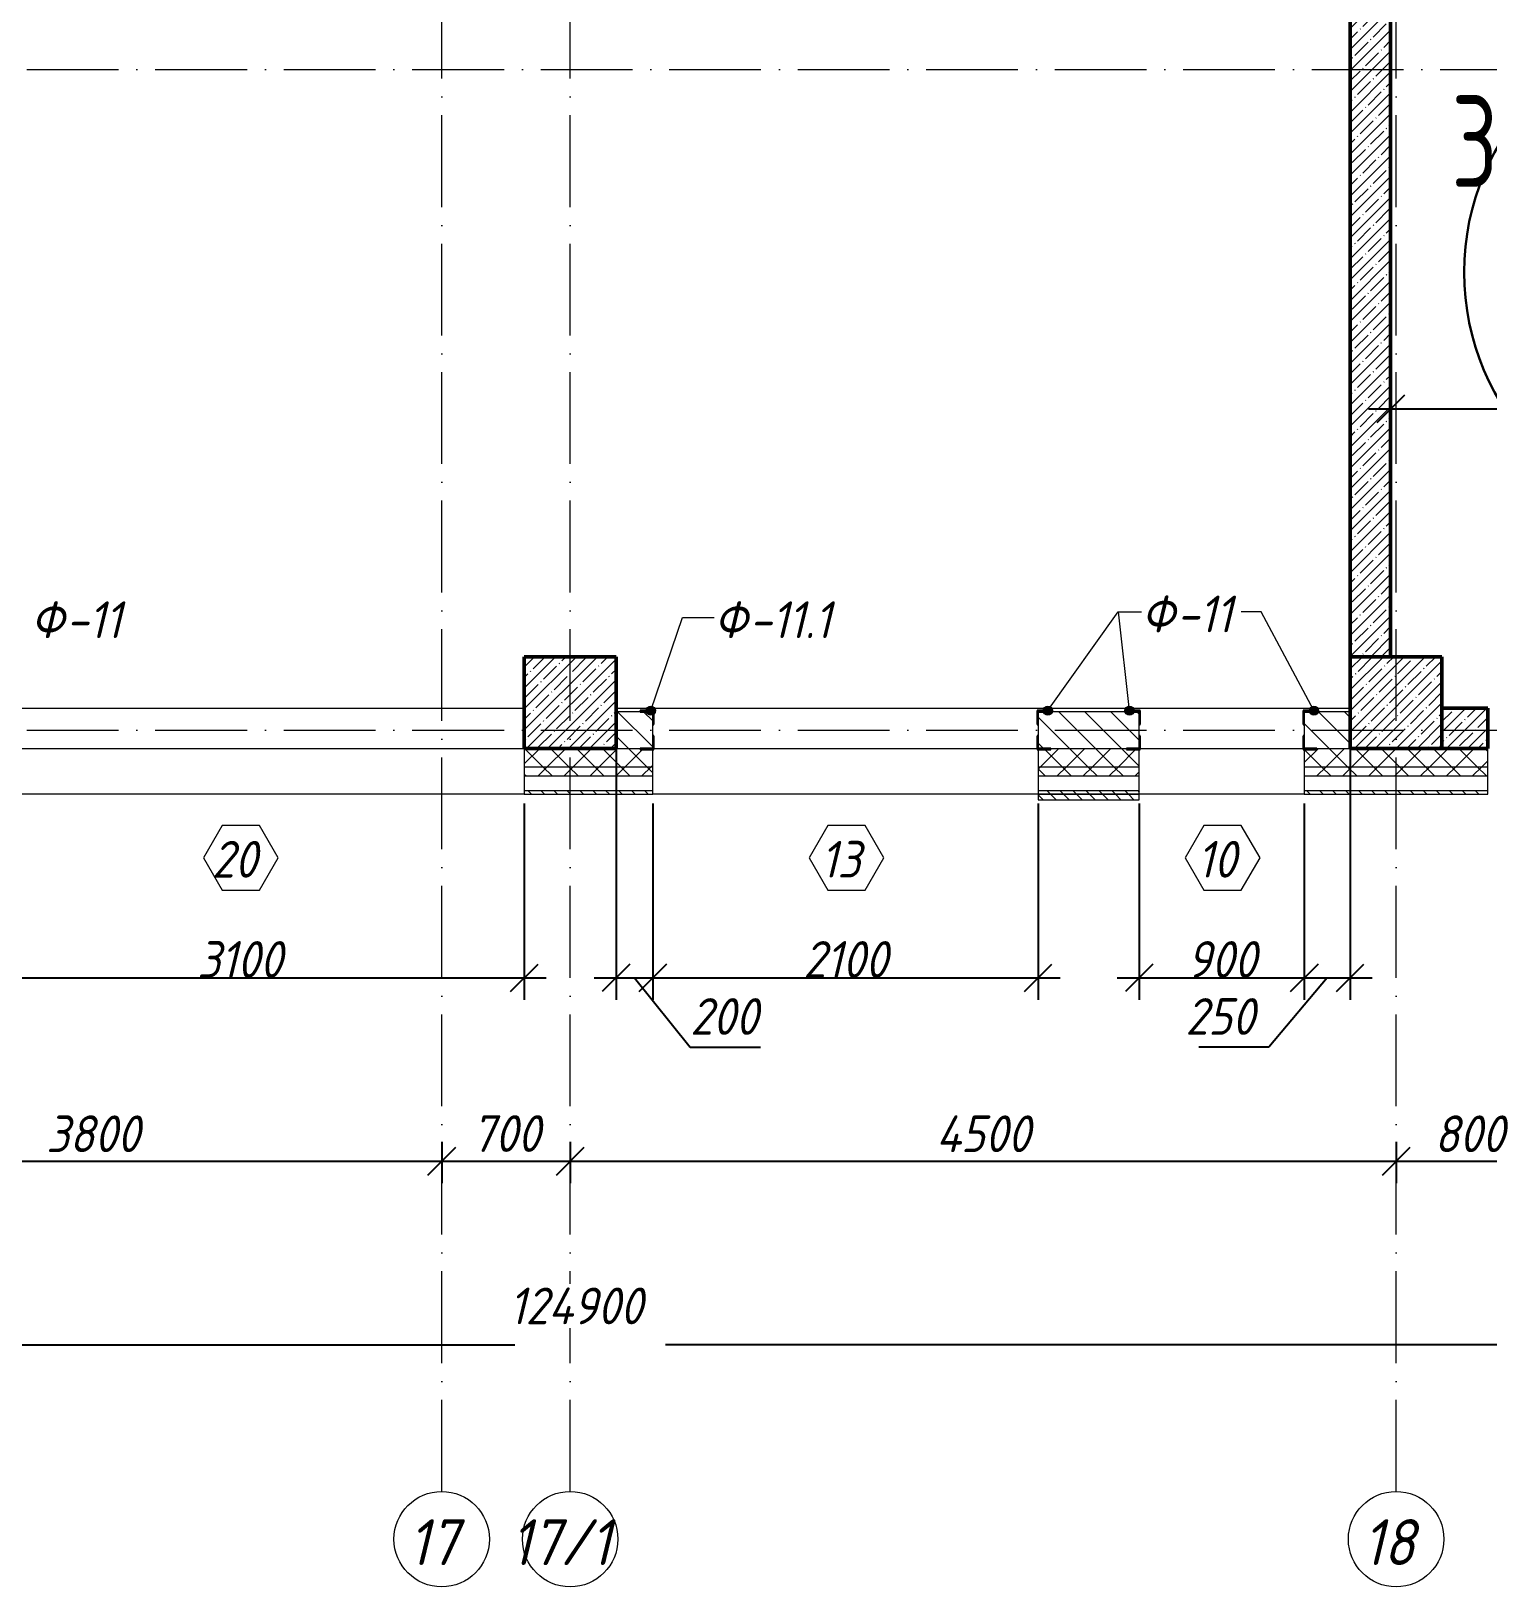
# Model space of a CAD drawing. Header units: millimetres. Extents: x -269418 to 201924, y -5890 to 98643.
# Drawn here: x 58223 to 66160, y -4670 to 3810 of the extents above; entities that cross this region are included whole.
import ezdxf

# ---------------------------------------------------------------- set-up
doc = ezdxf.new("R2010")
doc.units = ezdxf.units.MM
doc.linetypes.add('50_200_ШТРИХ_1Т_ш5_п1_п1_', pattern=[700, 500, -100, 0, -100])
for name, color, linetype, lineweight in [('A-ANNO-DIMS', 7, 'Continuous', 9), ('A-AREA-IDEN', 7, 'Continuous', 9), ('A-DETL', 7, 'Continuous', 9), ('A-GENM-1', 7, 'Continuous', 25), ('A-GENM-IDEN', 7, 'Continuous', 9), ('A-GLAZ-IDEN', 7, 'Continuous', 9), ('A-WALL', 7, 'Continuous', 5), ('A-WALL-1', 7, 'Continuous', 9), ('A-WALL-3', 7, 'Continuous', 50), ('A-WALL-FNSH-1', 7, 'Continuous', 9), ('A-WALL-PATT-2', 7, 'Continuous', 5), ('I-WALL', 7, 'Continuous', 5), ('S-COLS', 7, 'Continuous', 9), ('S-COLS-1', 7, 'Continuous', 5), ('S-COLS-2', 7, 'Continuous', 50), ('Оси', 7, 'Continuous', 9), ('Оси-1', 7, '50_200_ШТРИХ_1Т_ш5_п1_п1_', 9)]:
    doc.layers.add(name, color=color, linetype=linetype, lineweight=lineweight)
doc.layers.add('A-WALL-2', color=7, linetype='Continuous', lineweight=13, true_color=0xce0000)
doc.layers.add('A-WALL-PATT-1', color=7, linetype='Continuous', lineweight=5, true_color=0xce0000)
doc.styles.add('ISOCPEUR_I', font='isocpeui.ttf', dxfattribs={"width": 0.9, "height": 250})
doc.styles.add('ISOCPEUR_I_2', font='isocpeui.ttf', dxfattribs={"width": 0.9, "height": 200})
doc.styles.add('СПДС', font='ГОСТ тип А.ttf', dxfattribs={"width": 0.9})
doc.dimstyles.new('ISO-2_0_0_9К_СРЕДНИЙ_1', dxfattribs={"dimscale": 304.8, "dimtxt": 199.196235, "dimasz": 0.492126, "dimexe": 0.393701, "dimexo": 0, "dimgap": 0, "dimtad": 1, "dimdec": 0, "dimzin": 0, "dimdsep": 46, "dimtxsty": 'ISOCPEUR_I_2', "dimblk1": 'OBLIQUE', "dimblk2": 'OBLIQUE', "dimsah": 1, "dimcen": 0.09, "dimdle": 0.393701, "dimazin": 0, "dimtfac": 1, "dimtdec": 4, "dimtix": 1, "dimtmove": 1, "dimatfit": 3, "dimfxl": 1, "dimtvp": 1, "dimtolj": 1, "dimtzin": 0, "dimarcsym": 2})
doc.dimstyles.new('ISO-2_0_0_9К_СРЕДНИЙ_2', dxfattribs={"dimscale": 304.8, "dimtxt": 199.196235, "dimasz": 0.492126, "dimexe": 0.393701, "dimexo": 0, "dimgap": 0, "dimtad": 1, "dimdec": 0, "dimzin": 0, "dimdsep": 46, "dimtxsty": 'ISOCPEUR_I_2', "dimblk1": 'OBLIQUE', "dimblk2": 'OBLIQUE', "dimsah": 1, "dimcen": 0.09, "dimdle": 0.393701, "dimazin": 0, "dimtfac": 1, "dimtdec": 4, "dimtix": 1, "dimtmove": 0, "dimatfit": 3, "dimfxl": 1, "dimtvp": 1, "dimtolj": 1, "dimtzin": 0, "dimarcsym": 2})
doc.dimstyles.new('ISO-2_0_0_9К_СРЕДНИЙ_ФОН', dxfattribs={"dimscale": 304.8, "dimtxt": 199.196235, "dimasz": 0.492126, "dimexe": 0.393701, "dimexo": 0, "dimgap": 0.164042, "dimtad": 1, "dimdec": 0, "dimdsep": 46, "dimtxsty": 'ISOCPEUR_I_2', "dimblk1": 'OBLIQUE', "dimblk2": 'OBLIQUE', "dimsah": 1, "dimcen": 0.09, "dimdle": 0.393701, "dimazin": 0, "dimtfac": 1, "dimtdec": 4, "dimtix": 1, "dimtmove": 0, "dimatfit": 3, "dimfxl": 1, "dimtvp": 1, "dimtfill": 1, "dimtolj": 1, "dimtzin": 0, "dimarcsym": 2})
doc.dimstyles.new('ISO-2_0_0_9К_СРЕДНИЙ_ФОН_2', dxfattribs={"dimscale": 304.8, "dimtxt": 199.196235, "dimasz": 0.492126, "dimexe": 0.393701, "dimexo": 0, "dimgap": 0.164042, "dimtad": 1, "dimdec": 0, "dimdsep": 46, "dimtxsty": 'ISOCPEUR_I_2', "dimblk1": 'OBLIQUE', "dimblk2": 'OBLIQUE', "dimsah": 1, "dimcen": 0.09, "dimdle": 0.393701, "dimazin": 0, "dimtfac": 1, "dimtdec": 4, "dimtix": 1, "dimtmove": 2, "dimatfit": 3, "dimfxl": 1, "dimtvp": 1, "dimtfill": 1, "dimtolj": 1, "dimtzin": 0, "dimarcsym": 2})
pattern_1 = [(135, (0, 0), (-35.35534, -35.35534), [])]
pattern_2 = [(45, (0, 0), (-70.71068, 70.71068), []), (135, (0, 0), (-70.71068, -70.71068), [])]
pattern_3 = [(45, (0, 0), (-57.02463, 57.02463), []), (45, (57.025, 0), (-57.02463, 57.02463), [100.806, -20.161, 3.353, -16.808])]

# ---------------------------------------------------------------- blocks, each defined once
blk = doc.blocks.new('Колонна_Несущая_Прямоугольное сечение - Вн_ЖБ_500х500-V78-АР1_1_Кладочный план 3 этажа')
at = {"layer": 'S-COLS-1'}
h = blk.add_hatch(dxfattribs=at)
h.set_pattern_fill('FP_63', color=256, style=0, pattern_type=2)
h.set_pattern_definition([(45, (-61160, -150), (-57.02463, 57.02463), []), (45, (-61102.975, -150), (-57.02463, 57.02463), [100.806, -20.161, 3.353, -16.808])])
h.paths.add_polyline_path([(-250, -250), (250, -250), (250, 250), (-250, 250)], flags=0)
at = {"layer": 'S-COLS-2'}
for p, q in [((250, 250), (-250, 250)), ((-250, 250), (-250, -250)), ((250, -250), (250, 250)), ((-250, -250), (250, -250))]:
    blk.add_line(p, q, dxfattribs=at)
blk = doc.blocks.new('Колонна_Несущая_Прямоугольное сечение - Вн_ЖБ_500х500-V79-АР1_1_Кладочный план 3 этажа')
at = {"layer": 'S-COLS-1'}
h = blk.add_hatch(dxfattribs=at)
h.set_pattern_fill('FP_64', color=256, style=0, pattern_type=2)
h.set_pattern_definition([(45, (-65660, -150), (-57.02463, 57.02463), []), (45, (-65602.975, -150), (-57.02463, 57.02463), [100.806, -20.161, 3.353, -16.808])])
h.paths.add_polyline_path([(-250, -250), (250, -250), (250, 250), (-250, 250)], flags=0)
at = {"layer": 'S-COLS-2'}
for p, q in [((250, 250), (-250, 250)), ((-250, 250), (-250, -250)), ((250, -250), (250, 250)), ((-250, -250), (250, -250))]:
    blk.add_line(p, q, dxfattribs=at)
blk = doc.blocks.new('Фахверк_СКБ_Уголок - Ф-11_200х2500 h-28441216-АР1_1_Кладочный план 3 этажа')
at = {"layer": 'A-GENM-1'}
for p, q in [((200, 156), (125, 156)), ((125, 156), (125, 81)), ((131, 81), (131, 150)), ((131, 150), (200, 150)), ((200, 150), (200, 156)), ((125, 81), (131, 81)), ((131, 19), (125, 19)), ((125, 19), (125, -56)), ((131, -50), (131, 19)), ((125, -56), (200, -56)), ((200, -50), (131, -50)), ((200, -56), (200, -50))]:
    blk.add_line(p, q, dxfattribs=at)
blk = doc.blocks.new('Фахверк_СКБ_Уголок - Ф-11_1_200х2500h_крепления в одну сторону-28441424-АР1_1_Кладочный план 3 этажа')
at = {"layer": 'A-GENM-1'}
for p, q in [((200, 156), (125, 156)), ((125, 156), (125, 81)), ((131, 81), (131, 150)), ((131, 150), (200, 150)), ((200, 150), (200, 156)), ((125, 81), (131, 81)), ((131, 19), (125, 19)), ((125, 19), (125, -56)), ((131, -50), (131, 19)), ((125, -56), (200, -56)), ((200, -50), (131, -50)), ((200, -56), (200, -50))]:
    blk.add_line(p, q, dxfattribs=at)
blk = doc.blocks.new('Ось сетки - Круг_Ø6_00__ISO-2_5_0_9K_ кружки поменьше-23056867-АР1_1_Кладочный план 3 этажа')
at = {"layer": 'Оси'}
blk.add_circle((0, 0), 2.6, dxfattribs=at)
blk = doc.blocks.new('_Oblique')
at = {"color": 0, "linetype": 'ByBlock', "lineweight": -2}
blk.add_line((-0.5, -0.5), (0.5, 0.5), dxfattribs=at)
blk = doc.blocks.new('DIMBLOCK20-АР1_1_Кладочный план 3 этажа')
at = {"layer": 'A-ANNO-DIMS', "color": 0, "lineweight": -2, "transparency": 16777216}
for p, q in [((56660, -2244.1), (56660, -2470.2)), ((60460, -2244.1), (60460, -2470.2)), ((56540, -2350.2), (60580, -2350.2))]:
    blk.add_line(p, q, dxfattribs=at)
at = {"layer": 'Defpoints', "color": 0, "transparency": 16777216}
for p in [(56660, -2244.1), (60460, -2244.1), (60460, -2350.2)]:
    blk.add_point(p, dxfattribs=at)
at = {"layer": 'A-ANNO-DIMS', "color": 0, "lineweight": -2, "transparency": 16777216, "xscale": 150, "yscale": 150, "zscale": 150, "rotation": 180}
blk.add_blockref('_Oblique', (56660, -2350.2), dxfattribs=at)
at = {"layer": 'A-ANNO-DIMS', "color": 0, "lineweight": -2, "transparency": 16777216, "xscale": 150, "yscale": 150, "zscale": 150}
blk.add_blockref('_Oblique', (60460, -2350.2), dxfattribs=at)
at = {"layer": 'A-ANNO-DIMS', "color": 0, "transparency": 16777216, "insert": (58560, -2200.2), "char_height": 200, "width": 606.782, "attachment_point": 5, "style": 'ISOCPEUR_I_2', "bg_fill": 3, "box_fill_scale": 1.1, "bg_fill_color": 256, "bg_fill_true_color": 13158600, "bg_fill_transparency": 0}
blk.add_mtext('\\A1;3800', dxfattribs=at)
blk = doc.blocks.new('DIMBLOCK21-АР1_1_Кладочный план 3 этажа')
at = {"layer": 'A-ANNO-DIMS', "color": 0, "lineweight": -2, "transparency": 16777216}
for p, q in [((60460, -2244.1), (60460, -2470.2)), ((61160, -2244.1), (61160, -2470.2)), ((60340, -2350.2), (61280, -2350.2))]:
    blk.add_line(p, q, dxfattribs=at)
at = {"layer": 'Defpoints', "color": 0, "transparency": 16777216}
for p in [(60460, -2244.1), (61160, -2244.1), (61160, -2350.2)]:
    blk.add_point(p, dxfattribs=at)
at = {"layer": 'A-ANNO-DIMS', "color": 0, "lineweight": -2, "transparency": 16777216, "xscale": 150, "yscale": 150, "zscale": 150, "rotation": 180}
blk.add_blockref('_Oblique', (60460, -2350.2), dxfattribs=at)
at = {"layer": 'A-ANNO-DIMS', "color": 0, "lineweight": -2, "transparency": 16777216, "xscale": 150, "yscale": 150, "zscale": 150}
blk.add_blockref('_Oblique', (61160, -2350.2), dxfattribs=at)
at = {"layer": 'A-ANNO-DIMS', "color": 0, "transparency": 16777216, "insert": (60810, -2198.9), "char_height": 200, "width": 455.087, "attachment_point": 5, "style": 'ISOCPEUR_I_2', "bg_fill": 3, "box_fill_scale": 1.1, "bg_fill_color": 256, "bg_fill_true_color": 13158600, "bg_fill_transparency": 0}
blk.add_mtext('\\A1;700', dxfattribs=at)
blk = doc.blocks.new('DIMBLOCK22-АР1_1_Кладочный план 3 этажа')
at = {"layer": 'A-ANNO-DIMS', "color": 0, "lineweight": -2, "transparency": 16777216}
for p, q in [((61160, -2244.1), (61160, -2470.2)), ((65660, -2244.1), (65660, -2470.2)), ((61040, -2350.2), (65780, -2350.2))]:
    blk.add_line(p, q, dxfattribs=at)
at = {"layer": 'Defpoints', "color": 0, "transparency": 16777216}
for p in [(61160, -2244.1), (65660, -2244.1), (65660, -2350.2)]:
    blk.add_point(p, dxfattribs=at)
at = {"layer": 'A-ANNO-DIMS', "color": 0, "lineweight": -2, "transparency": 16777216, "xscale": 150, "yscale": 150, "zscale": 150, "rotation": 180}
blk.add_blockref('_Oblique', (61160, -2350.2), dxfattribs=at)
at = {"layer": 'A-ANNO-DIMS', "color": 0, "lineweight": -2, "transparency": 16777216, "xscale": 150, "yscale": 150, "zscale": 150}
blk.add_blockref('_Oblique', (65660, -2350.2), dxfattribs=at)
at = {"layer": 'A-ANNO-DIMS', "color": 0, "transparency": 16777216, "insert": (63410, -2200.2), "char_height": 200, "width": 625.17, "attachment_point": 5, "style": 'ISOCPEUR_I_2', "bg_fill": 3, "box_fill_scale": 1.1, "bg_fill_color": 256, "bg_fill_true_color": 13158600, "bg_fill_transparency": 0}
blk.add_mtext('\\A1;4500', dxfattribs=at)
blk = doc.blocks.new('DIMBLOCK23-АР1_1_Кладочный план 3 этажа')
at = {"layer": 'A-ANNO-DIMS', "color": 0, "lineweight": -2, "transparency": 16777216}
for p, q in [((65660, -2244.1), (65660, -2470.2)), ((66460, -2244.1), (66460, -2470.2)), ((65540, -2350.2), (66580, -2350.2))]:
    blk.add_line(p, q, dxfattribs=at)
at = {"layer": 'Defpoints', "color": 0, "transparency": 16777216}
for p in [(65660, -2244.1), (66460, -2244.1), (66460, -2350.2)]:
    blk.add_point(p, dxfattribs=at)
at = {"layer": 'A-ANNO-DIMS', "color": 0, "lineweight": -2, "transparency": 16777216, "xscale": 150, "yscale": 150, "zscale": 150, "rotation": 180}
blk.add_blockref('_Oblique', (65660, -2350.2), dxfattribs=at)
at = {"layer": 'A-ANNO-DIMS', "color": 0, "lineweight": -2, "transparency": 16777216, "xscale": 150, "yscale": 150, "zscale": 150}
blk.add_blockref('_Oblique', (66460, -2350.2), dxfattribs=at)
at = {"layer": 'A-ANNO-DIMS', "color": 0, "transparency": 16777216, "insert": (66060, -2200.2), "char_height": 200, "width": 455.087, "attachment_point": 5, "style": 'ISOCPEUR_I_2', "bg_fill": 3, "box_fill_scale": 1.1, "bg_fill_color": 256, "bg_fill_true_color": 13158600, "bg_fill_transparency": 0}
blk.add_mtext('\\A1;800', dxfattribs=at)
blk = doc.blocks.new('DIMBLOCK42-АР1_1_Кладочный план 3 этажа')
at = {"layer": 'A-ANNO-DIMS', "color": 0, "lineweight": -2, "transparency": 16777216}
for p, q in [((110, -3243.8), (110, -3469.8)), ((125010, -3243.8), (125010, -3469.8)), ((-10, -3349.8), (60857.6, -3349.8)), ((125130, -3349.8), (61679.4, -3349.8))]:
    blk.add_line(p, q, dxfattribs=at)
at = {"layer": 'Defpoints', "color": 0, "transparency": 16777216}
for p in [(110, -3243.8), (125010, -3243.8), (125010, -3349.8)]:
    blk.add_point(p, dxfattribs=at)
at = {"layer": 'A-ANNO-DIMS', "color": 0, "lineweight": -2, "transparency": 16777216, "xscale": 150, "yscale": 150, "zscale": 150, "rotation": 180}
blk.add_blockref('_Oblique', (110, -3349.8), dxfattribs=at)
at = {"layer": 'A-ANNO-DIMS', "color": 0, "lineweight": -2, "transparency": 16777216, "xscale": 150, "yscale": 150, "zscale": 150}
blk.add_blockref('_Oblique', (125010, -3349.8), dxfattribs=at)
at = {"layer": 'A-ANNO-DIMS', "color": 0, "transparency": 16777216, "insert": (60827.2, -3038.5), "char_height": 200, "width": 882.593, "attachment_point": 1, "line_spacing_factor": 1.149209, "style": 'ISOCPEUR_I_2', "bg_fill": 3, "box_fill_scale": 1.1, "bg_fill_color": 256, "bg_fill_true_color": 13158600, "bg_fill_transparency": 0}
blk.add_mtext('\\A1;124900', dxfattribs=at)
blk = doc.blocks.new('AAR_СКБ_Марка_Окна_Перемычка и проем - Марка проема-25443838-АР1_1_Кладочный план 3 этажа')
at = {"layer": 'A-GLAZ-IDEN'}
for p, q in [((-0.968, -0.984), (-1.986, -2.747)), ((1.067, -0.984), (-0.968, -0.984)), ((2.085, -2.747), (1.067, -0.984)), ((-1.986, -2.747), (-0.968, -4.509)), ((1.067, -4.509), (2.085, -2.747)), ((-0.968, -4.509), (1.067, -4.509))]:
    blk.add_line(p, q, dxfattribs=at)
blk = doc.blocks.new('DIMBLOCK257-АР1_1_Кладочный план 3 этажа')
at = {"layer": 'A-ANNO-DIMS', "color": 0, "lineweight": -2, "transparency": 16777216}
for p, q in [((65630, 1856.5), (65630, 1630.4)), ((68385, 1856.5), (68385, 1630.4)), ((65510, 1750.4), (68505, 1750.4))]:
    blk.add_line(p, q, dxfattribs=at)
at = {"layer": 'Defpoints', "color": 0, "transparency": 16777216}
for p in [(65630, 1856.5), (68385, 1856.5), (68385, 1750.4)]:
    blk.add_point(p, dxfattribs=at)
at = {"layer": 'A-ANNO-DIMS', "color": 0, "lineweight": -2, "transparency": 16777216, "xscale": 150, "yscale": 150, "zscale": 150, "rotation": 180}
blk.add_blockref('_Oblique', (65630, 1750.4), dxfattribs=at)
at = {"layer": 'A-ANNO-DIMS', "color": 0, "lineweight": -2, "transparency": 16777216, "xscale": 150, "yscale": 150, "zscale": 150}
blk.add_blockref('_Oblique', (68385, 1750.4), dxfattribs=at)
at = {"layer": 'A-ANNO-DIMS', "color": 0, "transparency": 16777216, "insert": (67007.5, 1851.7), "char_height": 200, "width": 606.782, "attachment_point": 5, "style": 'ISOCPEUR_I_2'}
blk.add_mtext('\\A1;2755', dxfattribs=at)
blk = doc.blocks.new('DIMBLOCK399-АР1_1_Кладочный план 3 этажа')
at = {"layer": 'A-ANNO-DIMS', "color": 0, "lineweight": -2, "transparency": 16777216}
for p, q in [((57810, -400), (57810, -1470)), ((60910, -400), (60910, -1470)), ((57690, -1350), (61030, -1350))]:
    blk.add_line(p, q, dxfattribs=at)
at = {"layer": 'Defpoints', "color": 0, "transparency": 16777216}
for p in [(57810, -400), (60910, -400), (60910, -1350)]:
    blk.add_point(p, dxfattribs=at)
at = {"layer": 'A-ANNO-DIMS', "color": 0, "lineweight": -2, "transparency": 16777216, "xscale": 150, "yscale": 150, "zscale": 150, "rotation": 180}
blk.add_blockref('_Oblique', (57810, -1350), dxfattribs=at)
at = {"layer": 'A-ANNO-DIMS', "color": 0, "lineweight": -2, "transparency": 16777216, "xscale": 150, "yscale": 150, "zscale": 150}
blk.add_blockref('_Oblique', (60910, -1350), dxfattribs=at)
at = {"layer": 'A-ANNO-DIMS', "color": 0, "transparency": 16777216, "insert": (59360, -1250), "char_height": 200, "width": 560.814, "attachment_point": 5, "style": 'ISOCPEUR_I_2'}
blk.add_mtext('\\A1;3100', dxfattribs=at)
blk = doc.blocks.new('DIMBLOCK400-АР1_1_Кладочный план 3 этажа')
at = {"layer": 'A-ANNO-DIMS', "color": 0, "lineweight": -2, "transparency": 16777216}
for p, q in [((64260, -400), (64260, -1470)), ((65160, -400), (65160, -1470)), ((64140, -1350), (65280, -1350))]:
    blk.add_line(p, q, dxfattribs=at)
at = {"layer": 'Defpoints', "color": 0, "transparency": 16777216}
for p in [(64260, -400), (65160, -400), (65160, -1350)]:
    blk.add_point(p, dxfattribs=at)
at = {"layer": 'A-ANNO-DIMS', "color": 0, "lineweight": -2, "transparency": 16777216, "xscale": 150, "yscale": 150, "zscale": 150, "rotation": 180}
blk.add_blockref('_Oblique', (64260, -1350), dxfattribs=at)
at = {"layer": 'A-ANNO-DIMS', "color": 0, "lineweight": -2, "transparency": 16777216, "xscale": 150, "yscale": 150, "zscale": 150}
blk.add_blockref('_Oblique', (65160, -1350), dxfattribs=at)
at = {"layer": 'A-ANNO-DIMS', "color": 0, "transparency": 16777216, "insert": (64710, -1250), "char_height": 200, "width": 455.087, "attachment_point": 5, "style": 'ISOCPEUR_I_2'}
blk.add_mtext('\\A1;900', dxfattribs=at)
blk = doc.blocks.new('DIMBLOCK401-АР1_1_Кладочный план 3 этажа')
at = {"layer": 'A-ANNO-DIMS', "color": 0, "lineweight": -2, "transparency": 16777216}
for p, q in [((65410, -100), (65410, -1470)), ((65160, -400), (65160, -1470)), ((65285, -1350), (64967.1, -1727.5)), ((65040, -1350), (65530, -1350)), ((64967.1, -1727.5), (64584.8, -1727.5))]:
    blk.add_line(p, q, dxfattribs=at)
at = {"layer": 'Defpoints', "color": 0, "transparency": 16777216}
for p in [(65410, -100), (65160, -400), (65410, -1350)]:
    blk.add_point(p, dxfattribs=at)
at = {"layer": 'A-ANNO-DIMS', "color": 0, "lineweight": -2, "transparency": 16777216, "xscale": 150, "yscale": 150, "zscale": 150, "rotation": 180}
blk.add_blockref('_Oblique', (65160, -1350), dxfattribs=at)
at = {"layer": 'A-ANNO-DIMS', "color": 0, "lineweight": -2, "transparency": 16777216, "xscale": 150, "yscale": 150, "zscale": 150}
blk.add_blockref('_Oblique', (65410, -1350), dxfattribs=at)
at = {"layer": 'A-ANNO-DIMS', "color": 0, "transparency": 16777216, "insert": (64512.1, -1460.9), "char_height": 200, "width": 455.087, "attachment_point": 1, "line_spacing_factor": 1.149209, "style": 'ISOCPEUR_I_2'}
blk.add_mtext('\\A1;250', dxfattribs=at)
blk = doc.blocks.new('DIMBLOCK402-АР1_1_Кладочный план 3 этажа')
at = {"layer": 'A-ANNO-DIMS', "color": 0, "lineweight": -2, "transparency": 16777216}
for p, q in [((61410, -100), (61410, -1470)), ((61610, -400), (61610, -1470)), ((61290, -1350), (61730, -1350)), ((61510, -1350), (61813.8, -1727.5)), ((61813.8, -1727.5), (62196.2, -1727.5))]:
    blk.add_line(p, q, dxfattribs=at)
at = {"layer": 'Defpoints', "color": 0, "transparency": 16777216}
for p in [(61410, -100), (61610, -400), (61610, -1350)]:
    blk.add_point(p, dxfattribs=at)
at = {"layer": 'A-ANNO-DIMS', "color": 0, "lineweight": -2, "transparency": 16777216, "xscale": 150, "yscale": 150, "zscale": 150, "rotation": 180}
blk.add_blockref('_Oblique', (61410, -1350), dxfattribs=at)
at = {"layer": 'A-ANNO-DIMS', "color": 0, "lineweight": -2, "transparency": 16777216, "xscale": 150, "yscale": 150, "zscale": 150}
blk.add_blockref('_Oblique', (61610, -1350), dxfattribs=at)
at = {"layer": 'A-ANNO-DIMS', "color": 0, "transparency": 16777216, "insert": (61813.8, -1460.9), "char_height": 200, "width": 455.087, "attachment_point": 1, "line_spacing_factor": 1.149209, "style": 'ISOCPEUR_I_2'}
blk.add_mtext('\\A1;200', dxfattribs=at)
blk = doc.blocks.new('DIMBLOCK403-АР1_1_Кладочный план 3 этажа')
at = {"layer": 'A-ANNO-DIMS', "color": 0, "lineweight": -2, "transparency": 16777216}
for p, q in [((61610, -400), (61610, -1470)), ((63710, -400), (63710, -1470)), ((61490, -1350), (63830, -1350))]:
    blk.add_line(p, q, dxfattribs=at)
at = {"layer": 'Defpoints', "color": 0, "transparency": 16777216}
for p in [(61610, -400), (63710, -400), (63710, -1350)]:
    blk.add_point(p, dxfattribs=at)
at = {"layer": 'A-ANNO-DIMS', "color": 0, "lineweight": -2, "transparency": 16777216, "xscale": 150, "yscale": 150, "zscale": 150, "rotation": 180}
blk.add_blockref('_Oblique', (61610, -1350), dxfattribs=at)
at = {"layer": 'A-ANNO-DIMS', "color": 0, "lineweight": -2, "transparency": 16777216, "xscale": 150, "yscale": 150, "zscale": 150}
blk.add_blockref('_Oblique', (63710, -1350), dxfattribs=at)
at = {"layer": 'A-ANNO-DIMS', "color": 0, "transparency": 16777216, "insert": (62660, -1250), "char_height": 200, "width": 560.814, "attachment_point": 5, "style": 'ISOCPEUR_I_2'}
blk.add_mtext('\\A1;2100', dxfattribs=at)

msp = doc.modelspace()

# ---------------------------------------------------------------- hatches: boundary and pattern name
at = {"layer": 'A-GENM-IDEN'}
h = msp.add_hatch(color=256, dxfattribs=at)
edge = h.paths.add_edge_path(flags=0)
edge.add_arc((61599.3, 106), 25, 0, 360)
h = msp.add_hatch(color=256, dxfattribs=at)
edge = h.paths.add_edge_path(flags=0)
edge.add_arc((63762.3, 106), 25, 0, 360)
h = msp.add_hatch(color=256, dxfattribs=at)
edge = h.paths.add_edge_path(flags=0)
edge.add_arc((64207.7, 106), 25, 0, 360)
h = msp.add_hatch(color=256, dxfattribs=at)
edge = h.paths.add_edge_path(flags=0)
edge.add_arc((65212.3, 106), 25, 0, 360)
at = {"layer": 'A-WALL-PATT-1'}
h = msp.add_hatch(dxfattribs=at)
h.set_pattern_fill('FP_1', color=256, style=0, pattern_type=2)
h.set_pattern_definition([(135, (0, 0), (-70.71068, -70.71068), [])])
h.paths.add_polyline_path([(65277.4, -100), (65410, -100), (65410, 100), (65160, 100), (65160, -100), (65229, -100)], flags=0)
h.paths.add_polyline_path([(63710, -100), (64260, -100), (64260, 100), (63710, 100), (63710, -31)], flags=0)
h.paths.add_polyline_path([(61410, -100), (61610, -100), (61610, 100), (61410, 100)], flags=0)
at = {"layer": 'A-WALL-PATT-2'}
h = msp.add_hatch(dxfattribs=at)
h.set_pattern_fill('FP_4', color=256, style=0, pattern_type=2)
h.set_pattern_definition(pattern_3)
h.paths.add_polyline_path([(65630, 400), (65630, 7400), (65410, 7400), (65410, 400)], flags=0)
h = msp.add_hatch(dxfattribs=at)
h.set_pattern_fill('FP_4', color=256, style=0, pattern_type=2)
h.set_pattern_definition(pattern_3)
h.paths.add_polyline_path([(71560, -100), (71860, -100), (71860, 120), (71560, 120)], flags=0)
h.paths.add_polyline_path([(65910, -100), (66160, -100), (66160, 120), (65910, 120)], flags=0)
h.paths.add_polyline_path([(67060, -100), (70660, -100), (70660, 120), (67060, 120)], flags=0)
h = msp.add_hatch(dxfattribs=at)
h.set_pattern_fill('FP_2', color=256, style=0, pattern_type=2)
h.set_pattern_definition(pattern_2)
h.paths.add_polyline_path([(66160, -200), (66160, -100), (65229, -100), (65229, -106), (65160, -106), (65160, -200), (65910, -200)], flags=0)
h.paths.add_polyline_path([(75700, -200), (75700, -100), (71560, -100), (71560, -200), (75431.3, -200)], flags=0)
h.paths.add_polyline_path([(67060, -200), (70660, -200), (70660, -100), (67060, -100)], flags=0)
h.paths.add_polyline_path([(61541, -200), (61610, -200), (61609.5, -106), (61541, -106), (61541, -100), (60910, -100), (60910, -200), (61410, -200)], flags=0)
h = msp.add_hatch(dxfattribs=at)
h.set_pattern_fill('FP_2', color=256, style=0, pattern_type=2)
h.set_pattern_definition(pattern_2)
h.paths.add_polyline_path([(64251.3, -200), (64260, -200), (64259.5, -106), (64191, -106), (64191, -100), (63779, -100), (63779, -106), (63710, -106), (63710, -200), (64191, -200)], flags=0)
h = msp.add_hatch(dxfattribs=at)
h.set_pattern_fill('FP_2', color=256, style=0, pattern_type=2)
h.set_pattern_definition(pattern_2)
h.paths.add_polyline_path([(66160, -250), (66160, -200), (65160, -200), (65160, -250), (65277.4, -250)], flags=0)
h.paths.add_polyline_path([(75800, -250), (75800, -200), (71560, -200), (71560, -250), (75700, -250)], flags=0)
h.paths.add_polyline_path([(61215.8, -250), (61610, -250), (61610, -200), (60910, -200), (60910, -250)], flags=0)
h.paths.add_polyline_path([(69338.9, -250), (70660, -250), (70660, -200), (67060, -200), (67060, -250)], flags=0)
h = msp.add_hatch(dxfattribs=at)
h.set_pattern_fill('FP_2', color=256, style=0, pattern_type=2)
h.set_pattern_definition(pattern_2)
h.paths.add_polyline_path([(63710, -250), (64260, -250), (64260, -200), (63710, -200)], flags=0)
h = msp.add_hatch(dxfattribs=at)
h.set_pattern_fill('FP_3', color=256, style=0, pattern_type=2)
h.set_pattern_definition(pattern_1)
h.paths.add_polyline_path([(75800, -350), (75930, -350), (75930, -330), (71560, -330), (71560, -350), (75700, -350)], flags=0)
h.paths.add_polyline_path([(70660, -350), (70660, -330), (67060, -330), (67060, -350), (69338.9, -350)], flags=0)
h.paths.add_polyline_path([(66160, -350), (66160, -330), (65160, -330), (65160, -350), (65277.4, -350)], flags=0)
h.paths.add_polyline_path([(61610, -350), (61610, -330), (60910, -330), (60910, -350), (61215.8, -350)], flags=0)
h = msp.add_hatch(dxfattribs=at)
h.set_pattern_fill('FP_3', color=256, style=0, pattern_type=2)
h.set_pattern_definition(pattern_1)
h.paths.add_polyline_path([(63710, -350), (64260, -350), (64260, -330), (63710, -330)], flags=0)
h = msp.add_hatch(dxfattribs=at)
h.set_pattern_fill('FP_3', color=256, style=0, pattern_type=2)
h.set_pattern_definition(pattern_1)
h.paths.add_polyline_path([(63923.5, -380), (64260, -380), (64260, -350), (63710, -350), (63710, -380)], flags=0)

# ---------------------------------------------------------------- linework, layer by layer
at = {"color": 1, "lineweight": 30}
msp.add_circle((67400.4, 2495.4), 1369.4, dxfattribs=at)
at = {"layer": 'A-DETL'}
for p, q in [((60910, -250), (61610, -250)), ((63710, -250), (64260, -250)), ((65160, -250), (66160, -250))]:
    msp.add_line(p, q, dxfattribs=at)
at = {"layer": 'A-GENM-IDEN'}
for p, q in [((61599.3, 106), (61772.1, 614.1)), ((61772.1, 614.1), (61944.9, 614.1)), ((63762.3, 106), (64145.7, 645.5)), ((64145.7, 645.5), (64273.7, 645.5)), ((64146.9, 645.5), (64273.7, 645.5)), ((64207.7, 106), (64146.9, 645.5)), ((64924.1, 645.5), (64816, 645.5)), ((65212.3, 106), (64924.1, 645.5))]:
    msp.add_line(p, q, dxfattribs=at)
for centre in [(61599.3, 106), (63762.3, 106), (64207.7, 106), (65212.3, 106)]:
    msp.add_circle(centre, 25, dxfattribs=at)
at = {"layer": 'A-WALL'}
for p, q in [((60910, -200), (61610, -200)), ((63710, -200), (64260, -200)), ((65160, -200), (66160, -200)), ((60910, -330), (61610, -330)), ((63710, -330), (64260, -330)), ((65160, -330), (66160, -330))]:
    msp.add_line(p, q, dxfattribs=at)
at = {"layer": 'A-WALL-1'}
for p, q in [((57816, -100), (60910, -100)), ((60910, -100), (60910, -330)), ((61610, -330), (61610, -106)), ((61616, -100), (63704, -100)), ((63710, -106), (63710, -330)), ((64260, -330), (64260, -106)), ((64266, -100), (65154, -100)), ((65160, -106), (65160, -330)), ((66160, -330), (66160, -100)), ((60910, -350), (57810, -350)), ((63710, -350), (61610, -350)), ((65160, -350), (64260, -350))]:
    msp.add_line(p, q, dxfattribs=at)
at = {"layer": 'A-WALL-2'}
for p, q in [((61541, 100), (61410, 100)), ((64191, 100), (63779, 100)), ((65410, 100), (65229, 100)), ((61610, -31), (61610, 31)), ((63710, 31), (63710, -31)), ((64260, -31), (64260, 31)), ((65160, 31), (65160, -31)), ((61410, -100), (61541, -100)), ((63779, -100), (64191, -100)), ((65229, -100), (65410, -100))]:
    msp.add_line(p, q, dxfattribs=at)
at = {"layer": 'A-WALL-3'}
for p, q in [((65630, 400), (65630, 7400)), ((65410, 7070), (65410, 400)), ((66160, 120), (65910, 120)), ((66160, -100), (66160, 120)), ((65910, -100), (66160, -100))]:
    msp.add_line(p, q, dxfattribs=at)
at = {"layer": 'A-WALL-FNSH-1'}
for p, q in [((60910, -330), (60910, -350)), ((61610, -350), (61610, -330)), ((63710, -330), (63710, -350)), ((64260, -350), (64260, -330)), ((65160, -330), (65160, -350)), ((66160, -350), (66160, -330)), ((60910, -350), (61610, -350)), ((63710, -350), (64260, -350)), ((64260, -350), (63710, -350)), ((63710, -350), (63710, -380)), ((63710, -380), (64260, -380)), ((64260, -380), (64260, -350)), ((65160, -350), (66160, -350))]:
    msp.add_line(p, q, dxfattribs=at)
at = {"layer": 'I-WALL'}
for p, q in [((56910, 120), (60910, 120)), ((61410, 120), (65410, 120))]:
    msp.add_line(p, q, dxfattribs=at)
at = {"layer": 'Оси-1'}
for p, q in [((60460, -4150), (60460, 28636.9)), ((61160, -4150), (61160, 28636.9)), ((65660, -4150), (65660, 28636.9)), ((-6210, 3600), (125951.6, 3600)), ((-6210, 0), (125951.6, 0))]:
    msp.add_line(p, q, dxfattribs=at)

# ---------------------------------------------------------------- block references
at = {"layer": 'A-GENM-1', "rotation": 180}
for name, p in [('Фахверк_СКБ_Уголок - Ф-11_1_200х2500h_крепления в одну сторону-28441424-АР1_1_Кладочный план 3 этажа', (61741, 50)), ('Фахверк_СКБ_Уголок - Ф-11_200х2500 h-28441216-АР1_1_Кладочный план 3 этажа', (64391, 50))]:
    msp.add_blockref(name, p, dxfattribs=at)
at = {"layer": 'A-GENM-1'}
for p in [(63579, -50), (65029, -50)]:
    msp.add_blockref('Фахверк_СКБ_Уголок - Ф-11_200х2500 h-28441216-АР1_1_Кладочный план 3 этажа', p, dxfattribs=at)
at = {"layer": 'A-GLAZ-IDEN', "xscale": 99.99999999999993, "yscale": 99.99999999999993, "zscale": 99.99999999999993}
for p in [(59360, -421.3), (62660, -421.3), (64710, -421.3)]:
    msp.add_blockref('AAR_СКБ_Марка_Окна_Перемычка и проем - Марка проема-25443838-АР1_1_Кладочный план 3 этажа', p, dxfattribs=at)
at = {"layer": 'S-COLS'}
for name, p in [('Колонна_Несущая_Прямоугольное сечение - Вн_ЖБ_500х500-V78-АР1_1_Кладочный план 3 этажа', (61160, 150)), ('Колонна_Несущая_Прямоугольное сечение - Вн_ЖБ_500х500-V79-АР1_1_Кладочный план 3 этажа', (65660, 150))]:
    msp.add_blockref(name, p, dxfattribs=at)
at = {"layer": 'Оси', "xscale": 99.99999999999993, "yscale": 99.99999999999993, "zscale": 99.99999999999993}
for p in [(60460, -4410), (61160, -4410), (65660, -4410)]:
    msp.add_blockref('Ось сетки - Круг_Ø6_00__ISO-2_5_0_9K_ кружки поменьше-23056867-АР1_1_Кладочный план 3 этажа', p, dxfattribs=at)

# ---------------------------------------------------------------- texts
at = {"layer": 'A-AREA-IDEN', "insert": (65960.8, 3459.8), "char_height": 500, "width": 1212.151, "attachment_point": 1, "style": 'СПДС'}
msp.add_mtext('3.10', dxfattribs=at)
at = {"layer": 'A-GENM-IDEN', "char_height": 200, "attachment_point": 1, "style": 'ISOCPEUR_I_2'}
for s, insert, width in [('\\fISOCPEUR|b0|i1|c204|p34|;\\W.9;Ф', (58222.3, 701.7), 230.886), ('-11', (58412.8, 701.7), 389.62), ('\\fISOCPEUR|b0|i1|c204|p34|;\\W.9;Ф', (61944.9, 701.7), 230.886), ('-11.1', (62135.4, 701.7), 577.215), ('\\fISOCPEUR|b0|i1|c204|p34|;\\W.9;Ф', (64273.7, 733.1), 230.886), ('\\fISOCPEUR|b0|i1|c204|p34|;\\W.9;Ф', (64273.7, 733.1), 230.886), ('\\fISOCPEUR|b0|i1|c204|p34|;\\W.9;Ф', (64273.7, 733.1), 230.886), ('-11', (64464.2, 733.1), 389.62), ('-11', (64464.2, 733.1), 389.62), ('-11', (64464.2, 733.1), 389.62)]:
    msp.add_mtext(s, dxfattribs=dict(at, insert=insert, width=width))
at = {"layer": 'A-GLAZ-IDEN', "char_height": 200, "attachment_point": 1, "style": 'ISOCPEUR_I_2'}
for s, insert, width in [('20', (59208.1, -604), 317.468), ('13', (62526.1, -604), 274.177), ('10', (64576.1, -604), 274.177)]:
    msp.add_mtext(s, dxfattribs=dict(at, insert=insert, width=width))
at = {"layer": 'Оси', "char_height": 250, "attachment_point": 1, "style": 'ISOCPEUR_I'}
for s, insert, width in [('17', (60278.9, -4301.2), 346.329), ('17/1', (60835.8, -4301.2), 692.658), ('18', (65478.9, -4301.2), 346.329)]:
    msp.add_mtext(s, dxfattribs=dict(at, insert=insert, width=width))

# ---------------------------------------------------------------- dimensions: what is measured, and where the dimension line sits
at = {"layer": 'A-ANNO-DIMS'}
for base, p1, p2, override, picture, middle in [((68385, 1750.4), (65630, 1856.5), (68385, 1856.5), {"dimpost": '<>', "dimfxl": 2755.000019}, 'DIMBLOCK257-АР1_1_Кладочный план 3 этажа', (67007.5, 1851.7)), ((60910, -1350), (57810, -400), (60910, -400), {"dimpost": '<>', "dimfxl": 3100}, 'DIMBLOCK399-АР1_1_Кладочный план 3 этажа', (59360, -1250)), ((63710, -1350), (61610, -400), (63710, -400), {"dimpost": '<>', "dimfxl": 2100}, 'DIMBLOCK403-АР1_1_Кладочный план 3 этажа', (62660, -1250)), ((65160, -1350), (64260, -400), (65160, -400), {"dimpost": '<>', "dimfxl": 900}, 'DIMBLOCK400-АР1_1_Кладочный план 3 этажа', (64710, -1250))]:
    dim = msp.add_linear_dim(base=base, p1=p1, p2=p2, dimstyle='ISO-2_0_0_9К_СРЕДНИЙ_2', override=override, dxfattribs=at)
    dim.commit()
    dim.dimension.update_dxf_attribs({"geometry": picture, "text_midpoint": middle})
for base, p1, p2, override, picture, middle in [((61610, -1350), (61410, -100), (61610, -400), {"dimpost": '<>', "dimfxl": 360.555148}, 'DIMBLOCK402-АР1_1_Кладочный план 3 этажа', (61813.8, -1727.5)), ((65410, -1350), (65160, -400), (65410, -100), {"dimpost": '<>', "dimfxl": 390.512524}, 'DIMBLOCK401-АР1_1_Кладочный план 3 этажа', (64967.1, -1727.5))]:
    dim = msp.add_linear_dim(base=base, p1=p1, p2=p2, dimstyle='ISO-2_0_0_9К_СРЕДНИЙ_1', override=override, dxfattribs=at)
    dim.commit()
    dim.dimension.update_dxf_attribs({"geometry": picture, "text_midpoint": middle, "dimtype": 160})

# ---------------------------------------------------------------- next in the draw order: dimensions: what is measured, and where the dimension line sits
dim = msp.add_linear_dim(base=(60460, -2350.2), p1=(56660, -2244.1), p2=(60460, -2244.1), dimstyle='ISO-2_0_0_9К_СРЕДНИЙ_ФОН', override={"dimpost": '<>', "dimfxl": 3800}, dxfattribs=at)
dim.commit()
dim.dimension.update_dxf_attribs({"geometry": 'DIMBLOCK20-АР1_1_Кладочный план 3 этажа', "text_midpoint": (58560, -2200.2)})
dim = msp.add_linear_dim(base=(125010, -3349.8), p1=(110, -3243.8), p2=(125010, -3243.8), dimstyle='ISO-2_0_0_9К_СРЕДНИЙ_ФОН_2', override={"dimpost": '<>', "dimfxl": 124899.999966}, dxfattribs=at)
dim.commit()
dim.dimension.update_dxf_attribs({"geometry": 'DIMBLOCK42-АР1_1_Кладочный план 3 этажа', "text_midpoint": (61268.5, -3171.9), "dimtype": 160})

# ---------------------------------------------------------------- next in the draw order: dimensions: what is measured, and where the dimension line sits
dim = msp.add_linear_dim(base=(61160, -2350.2), p1=(60460, -2244.1), p2=(61160, -2244.1), dimstyle='ISO-2_0_0_9К_СРЕДНИЙ_ФОН', override={"dimpost": '<>', "dimfxl": 700}, dxfattribs=at)
dim.commit()
dim.dimension.update_dxf_attribs({"geometry": 'DIMBLOCK21-АР1_1_Кладочный план 3 этажа', "text_midpoint": (60810, -2198.9)})

# ---------------------------------------------------------------- next in the draw order: dimensions: what is measured, and where the dimension line sits
dim = msp.add_linear_dim(base=(65660, -2350.2), p1=(61160, -2244.1), p2=(65660, -2244.1), dimstyle='ISO-2_0_0_9К_СРЕДНИЙ_ФОН', override={"dimpost": '<>', "dimfxl": 4500}, dxfattribs=at)
dim.commit()
dim.dimension.update_dxf_attribs({"geometry": 'DIMBLOCK22-АР1_1_Кладочный план 3 этажа', "text_midpoint": (63410, -2200.2)})

# ---------------------------------------------------------------- next in the draw order: dimensions: what is measured, and where the dimension line sits
dim = msp.add_linear_dim(base=(66460, -2350.2), p1=(65660, -2244.1), p2=(66460, -2244.1), dimstyle='ISO-2_0_0_9К_СРЕДНИЙ_ФОН', override={"dimpost": '<>', "dimfxl": 800}, dxfattribs=at)
dim.commit()
dim.dimension.update_dxf_attribs({"geometry": 'DIMBLOCK23-АР1_1_Кладочный план 3 этажа', "text_midpoint": (66060, -2200.2)})

doc.saveas('drawing.dxf')
